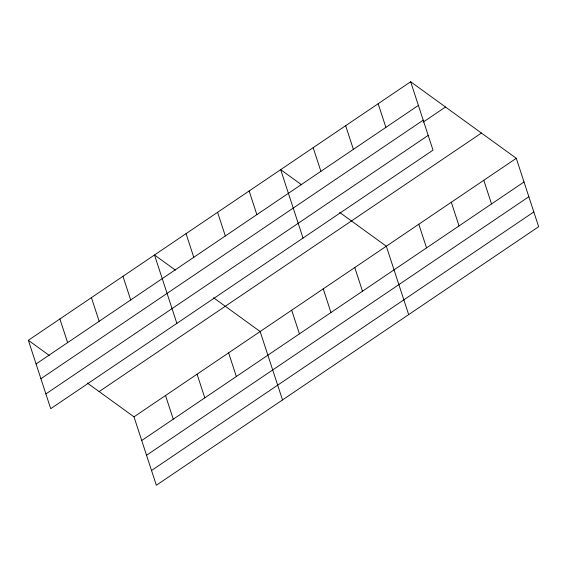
<?xml version="1.0" encoding="UTF-8"?>
<svg xmlns="http://www.w3.org/2000/svg" width="567" height="567" viewBox="0 0 567 567"><rect width="100%" height="100%" fill="white"/><g stroke="black" fill="none" stroke-linecap="round" stroke-linejoin="round"><path stroke-width="0.85" d="M410.65 81.747L433.011 150.149L50.711 408.694L28.35 340.292L410.65 81.747L516.289 158.306L538.65 226.708L156.35 485.253L133.989 416.851L87.389 383.079M36.082 363.95L418.382 105.405M40.909 378.721L423.209 120.169M423.131 122.146L445.513 107.007M45.884 393.93L428.184 135.385M99.126 391.584L481.433 133.039M133.989 416.851L516.289 158.306M141.722 440.509L524.028 181.964M146.548 455.273L528.848 196.728M151.524 470.49L533.823 211.945M301.587 184.814L280.672 169.653L303.026 238.055M339.704 212.434L386.311 246.213L408.665 314.614M175.43 270.133L154.507 254.973L176.869 323.374M213.546 297.753L260.147 331.532L282.508 399.933M28.35 340.292L49.265 355.452M483.8 180.278L491.532 203.936M451.304 202.256L459.036 225.914M418.807 224.234L426.54 247.892M378.154 103.726L385.893 127.384M345.657 125.697L353.397 149.362M354.772 267.539L362.504 291.197M313.168 147.675L320.901 171.333M323.233 288.872L330.965 312.53M291.693 310.199L299.426 333.857M249.133 190.98L256.865 214.645M217.586 212.313L225.326 235.971M228.607 352.858L236.34 376.516M186.047 233.639L193.779 257.305M197.068 374.192L204.8 397.85M165.529 395.518L173.261 419.176M122.968 276.299L130.701 299.964M91.429 297.632L99.161 321.291M59.889 318.966L67.622 342.624"/></g></svg>
